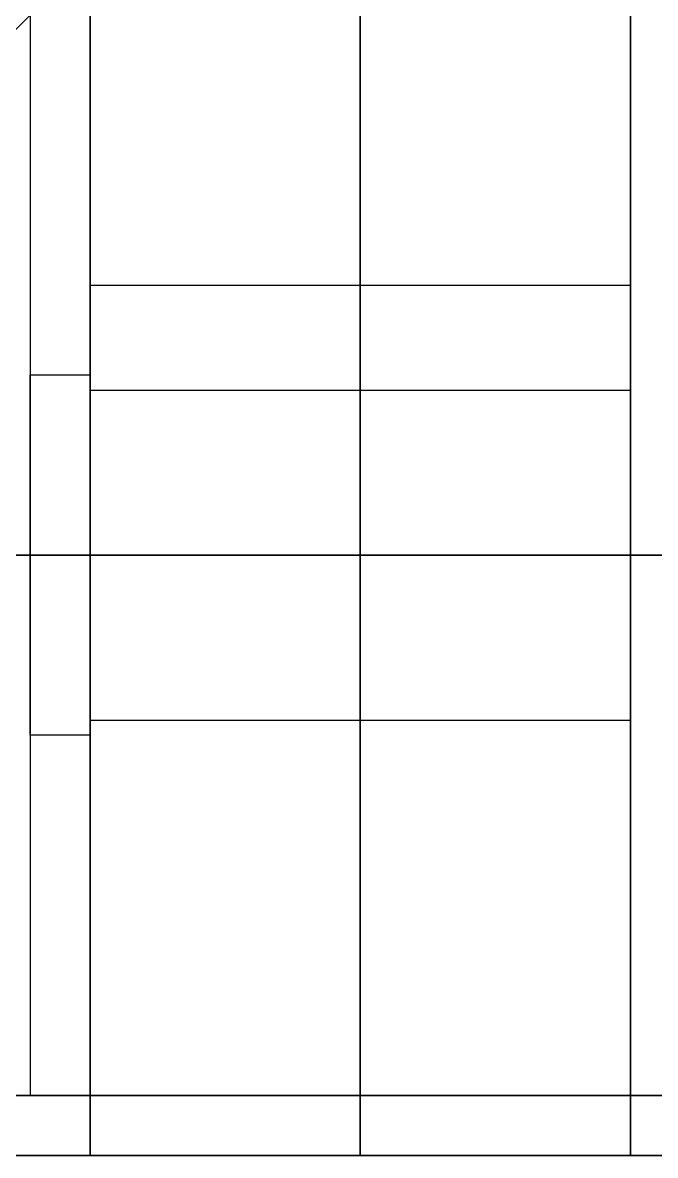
# Model space of a CAD drawing. Header units: millimetres. Extents: x -6529 to 809, y -8611 to 207.
# Drawn here: x -469.22 to -448.14, y -8611 to -8573.25 of the extents above; entities that cross this region are included whole.
import ezdxf

# ---------------------------------------------------------------- set-up
doc = ezdxf.new("R2010")
doc.units = ezdxf.units.MM
doc.header["$MEASUREMENT"] = 0
doc.layers.add('platen', color=7, linetype='Continuous', true_color=0x007f00)
doc.layers.add('staal', color=5, linetype='Continuous', true_color=0x0000ff)

# ---------------------------------------------------------------- blocks, each defined once
blk = doc.blocks.new('plaat base')
at = {"layer": 'platen'}
for p, q in [((20, -32), (20, -32, 18)), ((14.5, -37.5), (14.5, -37.5, 18)), ((25.5, -37.5), (25.5, -37.5, 18)), ((20, -43), (20, -43, 18)), ((20, -107), (20, -107, 18)), ((14.5, -112.5), (14.5, -112.5, 18)), ((25.5, -112.5), (25.5, -112.5, 18)), ((20, -118), (20, -118, 18)), ((20, -182), (20, -182, 18)), ((14.5, -187.5), (14.5, -187.5, 18)), ((25.5, -187.5), (25.5, -187.5, 18)), ((20, -193), (20, -193, 18)), ((20, -257), (20, -257, 18)), ((14.5, -262.5), (14.5, -262.5, 18)), ((25.5, -262.5), (25.5, -262.5, 18)), ((20, -268), (20, -268, 18)), ((20, -632), (20, -632, 18)), ((14.5, -637.5), (14.5, -637.5, 18)), ((25.5, -637.5), (25.5, -637.5, 18)), ((20, -643), (20, -643, 18)), ((20, -707), (20, -707, 18)), ((14.5, -712.5), (14.5, -712.5, 18)), ((25.5, -712.5), (25.5, -712.5, 18)), ((20, -718), (20, -718, 18)), ((20, -782), (20, -782, 18)), ((14.5, -787.5), (14.5, -787.5, 18)), ((25.5, -787.5), (25.5, -787.5, 18)), ((20, -793), (20, -793, 18)), ((20, -857), (20, -857, 18)), ((14.5, -862.5), (14.5, -862.5, 18)), ((25.5, -862.5), (25.5, -862.5, 18)), ((20, -868), (20, -868, 18))]:
    blk.add_line(p, q, dxfattribs=at)
for points in [[(358, 0), (179, 0), (0, 0)], [(0, 0), (0, 0, 9), (0, 0, 18)], [(358, 0, 18), (179, 0, 18), (0, 0, 18)], [(0, 0), (0, -150), (0, -300)], [(0, 0, 18), (0, -150, 18), (0, -300, 18)], [(358, 0, 9), (179, 0, 9), (0, 0, 9)], [(0, 0, 9), (0, -150, 9), (0, -300, 9)], [(0, -150), (0, -150, 9), (0, -150, 18)], [(0, -300), (0, -300, 9), (0, -300, 18)], [(0, -300), (29, -300), (58, -300)], [(0, -300, 18), (29, -300, 18), (58, -300, 18)], [(0, -300, 9), (29, -300, 9), (58, -300, 9)], [(29, -300), (29, -300, 9), (29, -300, 18)], [(58, -600), (29, -600), (0, -600)], [(0, -600), (0, -600, 9), (0, -600, 18)], [(58, -600, 18), (29, -600, 18), (0, -600, 18)], [(0, -600), (0, -750), (0, -900)], [(0, -600, 18), (0, -750, 18), (0, -900, 18)], [(58, -600, 9), (29, -600, 9), (0, -600, 9)], [(0, -600, 9), (0, -750, 9), (0, -900, 9)], [(29, -600), (29, -600, 9), (29, -600, 18)], [(0, -750), (0, -750, 9), (0, -750, 18)], [(0, -900), (0, -900, 9), (0, -900, 18)], [(0, -900), (29, -900), (58, -900)], [(0, -900, 18), (29, -900, 18), (58, -900, 18)], [(0, -900, 9), (29, -900, 9), (58, -900, 9)], [(29, -900), (29, -900, 9), (29, -900, 18)], [(58, -900), (58, -1079), (58, -1258)], [(58, -900, 18), (58, -1079, 18), (58, -1258, 18)], [(58, -900, 9), (58, -1079, 9), (58, -1258, 9)], [(58, -1258), (58, -1258, 9), (58, -1258, 18)], [(58, -1258), (208, -1258), (358, -1258)], [(58, -1258, 18), (208, -1258, 18), (358, -1258, 18)], [(58, -1258, 9), (208, -1258, 9), (358, -1258, 9)]]:
    blk.add_open_spline(points, degree=2, dxfattribs=at)
for points in [[(25.5, -37.5), (25.5, -43), (20, -43), (14.5, -43), (14.5, -37.5), (14.5, -32), (20, -32), (25.5, -32), (25.5, -37.5)], [(25.5, -37.5, 18), (25.5, -43, 18), (20, -43, 18), (14.5, -43, 18), (14.5, -37.5, 18), (14.5, -32, 18), (20, -32, 18), (25.5, -32, 18), (25.5, -37.5, 18)], [(25.5, -112.5), (25.5, -118), (20, -118), (14.5, -118), (14.5, -112.5), (14.5, -107), (20, -107), (25.5, -107), (25.5, -112.5)], [(25.5, -112.5, 18), (25.5, -118, 18), (20, -118, 18), (14.5, -118, 18), (14.5, -112.5, 18), (14.5, -107, 18), (20, -107, 18), (25.5, -107, 18), (25.5, -112.5, 18)], [(25.5, -187.5), (25.5, -193), (20, -193), (14.5, -193), (14.5, -187.5), (14.5, -182), (20, -182), (25.5, -182), (25.5, -187.5)], [(25.5, -187.5, 18), (25.5, -193, 18), (20, -193, 18), (14.5, -193, 18), (14.5, -187.5, 18), (14.5, -182, 18), (20, -182, 18), (25.5, -182, 18), (25.5, -187.5, 18)], [(25.5, -262.5), (25.5, -268), (20, -268), (14.5, -268), (14.5, -262.5), (14.5, -257), (20, -257), (25.5, -257), (25.5, -262.5)], [(25.5, -262.5, 18), (25.5, -268, 18), (20, -268, 18), (14.5, -268, 18), (14.5, -262.5, 18), (14.5, -257, 18), (20, -257, 18), (25.5, -257, 18), (25.5, -262.5, 18)], [(25.5, -637.5), (25.5, -643), (20, -643), (14.5, -643), (14.5, -637.5), (14.5, -632), (20, -632), (25.5, -632), (25.5, -637.5)], [(25.5, -637.5, 18), (25.5, -643, 18), (20, -643, 18), (14.5, -643, 18), (14.5, -637.5, 18), (14.5, -632, 18), (20, -632, 18), (25.5, -632, 18), (25.5, -637.5, 18)], [(25.5, -712.5), (25.5, -718), (20, -718), (14.5, -718), (14.5, -712.5), (14.5, -707), (20, -707), (25.5, -707), (25.5, -712.5)], [(25.5, -712.5, 18), (25.5, -718, 18), (20, -718, 18), (14.5, -718, 18), (14.5, -712.5, 18), (14.5, -707, 18), (20, -707, 18), (25.5, -707, 18), (25.5, -712.5, 18)], [(25.5, -787.5), (25.5, -793), (20, -793), (14.5, -793), (14.5, -787.5), (14.5, -782), (20, -782), (25.5, -782), (25.5, -787.5)], [(25.5, -787.5, 18), (25.5, -793, 18), (20, -793, 18), (14.5, -793, 18), (14.5, -787.5, 18), (14.5, -782, 18), (20, -782, 18), (25.5, -782, 18), (25.5, -787.5, 18)], [(25.5, -862.5), (25.5, -868), (20, -868), (14.5, -868), (14.5, -862.5), (14.5, -857), (20, -857), (25.5, -857), (25.5, -862.5)], [(25.5, -862.5, 18), (25.5, -868, 18), (20, -868, 18), (14.5, -868, 18), (14.5, -862.5, 18), (14.5, -857, 18), (20, -857, 18), (25.5, -857, 18), (25.5, -862.5, 18)]]:
    blk.add_rational_spline(points, [1, 0.707106781187, 1, 0.707106781187, 1, 0.707106781187, 1, 0.707106781187, 1], degree=2, knots=[-31.415927, -31.415927, -31.415927, -23.561945, -23.561945, -15.707963, -15.707963, -7.853982, -7.853982, 0, 0, 0], dxfattribs=at)
blk = doc.blocks.new('plaat laag')
at = {"layer": 'platen'}
for p, q in [((-4.266, -1290.493, 562.5), (13.734, -1290.552, 562.5)), ((-4.266, -1290.493, 412.5), (13.734, -1290.552, 412.5)), ((-4.266, -1290.493, 337.5), (13.734, -1290.552, 337.5)), ((-4.266, -1290.493, 487.5), (13.734, -1290.552, 487.5)), ((-4.285, -1295.993, 568), (13.715, -1296.052, 568)), ((-4.285, -1295.993, 557), (13.715, -1296.052, 557)), ((-4.285, -1295.993, 418), (13.715, -1296.052, 418)), ((-4.285, -1295.993, 407), (13.715, -1296.052, 407)), ((-4.285, -1295.993, 343), (13.715, -1296.052, 343)), ((-4.285, -1295.993, 332), (13.715, -1296.052, 332)), ((-4.285, -1295.993, 493), (13.715, -1296.052, 493)), ((-4.285, -1295.993, 482), (13.715, -1296.052, 482)), ((-4.303, -1301.493, 562.5), (13.697, -1301.552, 562.5)), ((-4.303, -1301.493, 412.5), (13.697, -1301.552, 412.5)), ((-4.303, -1301.493, 337.5), (13.697, -1301.552, 337.5)), ((-4.303, -1301.493, 487.5), (13.697, -1301.552, 487.5))]:
    blk.add_line(p, q, dxfattribs=at)
for points in [[(-3.167, -957.995, 600), (-3.759, -1136.994, 600), (-4.351, -1315.993, 600)], [(5.833, -958.025, 600), (5.241, -1137.024, 600), (4.649, -1316.023, 600)], [(14.833, -958.054, 600), (14.241, -1137.053, 600), (13.649, -1316.052, 600)], [(-4.351, -1315.993, 300), (-4.255, -1286.993, 300), (-4.159, -1257.993, 300)], [(-4.351, -1315.993, 300), (-4.255, -1286.993, 300), (-4.159, -1257.993, 300)], [(4.649, -1316.023, 300), (4.745, -1287.023, 300), (4.841, -1258.023, 300)], [(4.649, -1316.023, 300), (4.745, -1287.023, 300), (4.841, -1258.023, 300)], [(13.649, -1316.052, 300), (13.745, -1287.052, 300), (13.841, -1258.053, 300)], [(13.649, -1316.052, 300), (13.745, -1287.052, 300), (13.841, -1258.053, 300)], [(-4.255, -1286.993, 300), (4.745, -1287.023, 300), (13.745, -1287.052, 300)], [(-4.255, -1286.993, 300), (4.745, -1287.023, 300), (13.745, -1287.052, 300)], [(-4.351, -1315.993, 600), (4.649, -1316.023, 600), (13.649, -1316.052, 600)], [(-4.351, -1315.993, 600), (-4.351, -1315.993, 450), (-4.351, -1315.993, 300)], [(13.649, -1316.052, 300), (4.649, -1316.023, 300), (-4.351, -1315.993, 300)], [(-4.351, -1315.993, 300), (4.649, -1316.023, 300), (13.649, -1316.052, 300)], [(-4.351, -1315.993, 450), (4.649, -1316.023, 450), (13.649, -1316.052, 450)], [(4.649, -1316.023, 600), (4.649, -1316.023, 450), (4.649, -1316.023, 300)], [(13.649, -1316.052, 600), (13.649, -1316.052, 450), (13.649, -1316.052, 300)]]:
    blk.add_open_spline(points, degree=2, dxfattribs=at)
for points in [[(-4.266, -1290.493, 562.5), (-4.266, -1290.493, 557), (-4.285, -1295.993, 557), (-4.303, -1301.493, 557), (-4.303, -1301.493, 562.5), (-4.303, -1301.493, 568), (-4.285, -1295.993, 568), (-4.266, -1290.493, 568), (-4.266, -1290.493, 562.5)], [(-4.266, -1290.493, 412.5), (-4.266, -1290.493, 407), (-4.285, -1295.993, 407), (-4.303, -1301.493, 407), (-4.303, -1301.493, 412.5), (-4.303, -1301.493, 418), (-4.285, -1295.993, 418), (-4.266, -1290.493, 418), (-4.266, -1290.493, 412.5)], [(-4.266, -1290.493, 337.5), (-4.266, -1290.493, 332), (-4.285, -1295.993, 332), (-4.303, -1301.493, 332), (-4.303, -1301.493, 337.5), (-4.303, -1301.493, 343), (-4.285, -1295.993, 343), (-4.266, -1290.493, 343), (-4.266, -1290.493, 337.5)], [(-4.266, -1290.493, 487.5), (-4.266, -1290.493, 482), (-4.285, -1295.993, 482), (-4.303, -1301.493, 482), (-4.303, -1301.493, 487.5), (-4.303, -1301.493, 493), (-4.285, -1295.993, 493), (-4.266, -1290.493, 493), (-4.266, -1290.493, 487.5)], [(13.734, -1290.552, 562.5), (13.734, -1290.552, 557), (13.715, -1296.052, 557), (13.697, -1301.552, 557), (13.697, -1301.552, 562.5), (13.697, -1301.552, 568), (13.715, -1296.052, 568), (13.734, -1290.552, 568), (13.734, -1290.552, 562.5)], [(13.734, -1290.552, 412.5), (13.734, -1290.552, 407), (13.715, -1296.052, 407), (13.697, -1301.552, 407), (13.697, -1301.552, 412.5), (13.697, -1301.552, 418), (13.715, -1296.052, 418), (13.734, -1290.552, 418), (13.734, -1290.552, 412.5)], [(13.734, -1290.552, 337.5), (13.734, -1290.552, 332), (13.715, -1296.052, 332), (13.697, -1301.552, 332), (13.697, -1301.552, 337.5), (13.697, -1301.552, 343), (13.715, -1296.052, 343), (13.734, -1290.552, 343), (13.734, -1290.552, 337.5)], [(13.734, -1290.552, 487.5), (13.734, -1290.552, 482), (13.715, -1296.052, 482), (13.697, -1301.552, 482), (13.697, -1301.552, 487.5), (13.697, -1301.552, 493), (13.715, -1296.052, 493), (13.734, -1290.552, 493), (13.734, -1290.552, 487.5)]]:
    blk.add_rational_spline(points, [1, 0.707106781187, 1, 0.707106781187, 1, 0.707106781187, 1, 0.707106781187, 1], degree=2, knots=[-31.415927, -31.415927, -31.415927, -23.561945, -23.561945, -15.707963, -15.707963, -7.853982, -7.853982, 0, 0, 0], dxfattribs=at)
blk = doc.blocks.new('top plaat')
at = {"layer": 'platen'}
for points in [[(40, -1236), (40, -1256), (40, -1276)], [(40, -1236, 18), (40, -1256, 18), (40, -1276, 18)], [(40, -1236, 9), (40, -1256, 9), (40, -1276, 9)], [(40, -1256), (40, -1256, 9), (40, -1256, 18)], [(40, -1276), (40, -1276, 9), (40, -1276, 18)]]:
    blk.add_open_spline(points, degree=2, dxfattribs=at)
for points in [[(40, -1276), (349, -1276), (658, -1276), (967, -1276), (1276, -1276)], [(40, -1276, 18), (349, -1276, 18), (658, -1276, 18), (967, -1276, 18), (1276, -1276, 18)], [(40, -1276, 9), (349, -1276, 9), (658, -1276, 9), (967, -1276, 9), (1276, -1276, 9)]]:
    blk.add_open_spline(points, degree=2, knots=[5973.638309, 5973.638309, 5973.638309, 6592.931454, 6592.931454, 7212.2246, 7212.2246, 7212.2246], dxfattribs=at)

msp = doc.modelspace()

# ---------------------------------------------------------------- linework, layer by layer
at = {"layer": 'staal'}
for p, q in [((-466.974, -8585.003, 1821.5), (-468.974, -8585.003, 1821.5)), ((-466.974, -8585.003, 1896.5), (-468.974, -8585.003, 1896.5)), ((-466.974, -8585.003, 1671.5), (-468.974, -8585.003, 1671.5)), ((-466.974, -8585.003, 1746.5), (-468.974, -8585.003, 1746.5)), ((-466.974, -8585.003, 1521.5), (-468.974, -8585.003, 1521.5)), ((-466.974, -8585.003, 1596.5), (-468.974, -8585.003, 1596.5)), ((-466.974, -8585.003, 1446.5), (-468.974, -8585.003, 1446.5)), ((-466.974, -8585.003, 1371.5), (-468.974, -8585.003, 1371.5)), ((-466.974, -8585.003, 771.5), (-468.974, -8585.003, 771.5)), ((-466.974, -8585.003, 846.5), (-468.974, -8585.003, 846.5)), ((-466.974, -8585.003, 996.5), (-468.974, -8585.003, 996.5)), ((-466.974, -8585.003, 921.5), (-468.974, -8585.003, 921.5)), ((-466.974, -8585.003, 1146.5), (-468.974, -8585.003, 1146.5)), ((-466.974, -8585.003, 1071.5), (-468.974, -8585.003, 1071.5)), ((-466.974, -8585.003, 1296.5), (-468.974, -8585.003, 1296.5)), ((-466.974, -8585.003, 1221.5), (-468.974, -8585.003, 1221.5)), ((-466.974, -8585.003, 95.5), (-468.974, -8585.003, 95.5)), ((-466.974, -8585.003, 170.5), (-468.974, -8585.003, 170.5)), ((-466.974, -8585.003, 320.5), (-468.974, -8585.003, 320.5)), ((-466.974, -8585.003, 245.5), (-468.974, -8585.003, 245.5)), ((-466.974, -8585.003, 470.5), (-468.974, -8585.003, 470.5)), ((-466.974, -8585.003, 395.5), (-468.974, -8585.003, 395.5)), ((-466.974, -8585.003, 620.5), (-468.974, -8585.003, 620.5)), ((-466.974, -8585.003, 545.5), (-468.974, -8585.003, 545.5)), ((-468.974, -8591.003, 716), (-466.974, -8591.003, 716)), ((-468.974, -8591.003, 1952), (-466.974, -8591.003, 1952)), ((-466.974, -8591.003, 1815.5), (-468.974, -8591.003, 1815.5)), ((-466.974, -8591.003, 1827.5), (-468.974, -8591.003, 1827.5)), ((-466.974, -8591.003, 1890.5), (-468.974, -8591.003, 1890.5)), ((-466.974, -8591.003, 1902.5), (-468.974, -8591.003, 1902.5)), ((-466.974, -8591.003, 1665.5), (-468.974, -8591.003, 1665.5)), ((-466.974, -8591.003, 1677.5), (-468.974, -8591.003, 1677.5)), ((-466.974, -8591.003, 1740.5), (-468.974, -8591.003, 1740.5)), ((-466.974, -8591.003, 1752.5), (-468.974, -8591.003, 1752.5)), ((-466.974, -8591.003, 1515.5), (-468.974, -8591.003, 1515.5)), ((-466.974, -8591.003, 1527.5), (-468.974, -8591.003, 1527.5)), ((-466.974, -8591.003, 1590.5), (-468.974, -8591.003, 1590.5)), ((-466.974, -8591.003, 1602.5), (-468.974, -8591.003, 1602.5)), ((-466.974, -8591.003, 1440.5), (-468.974, -8591.003, 1440.5)), ((-466.974, -8591.003, 1452.5), (-468.974, -8591.003, 1452.5)), ((-466.974, -8591.003, 1365.5), (-468.974, -8591.003, 1365.5)), ((-466.974, -8591.003, 1377.5), (-468.974, -8591.003, 1377.5)), ((-466.974, -8591.003, 765.5), (-468.974, -8591.003, 765.5)), ((-466.974, -8591.003, 777.5), (-468.974, -8591.003, 777.5)), ((-466.974, -8591.003, 840.5), (-468.974, -8591.003, 840.5)), ((-466.974, -8591.003, 852.5), (-468.974, -8591.003, 852.5)), ((-466.974, -8591.003, 990.5), (-468.974, -8591.003, 990.5)), ((-466.974, -8591.003, 1002.5), (-468.974, -8591.003, 1002.5)), ((-466.974, -8591.003, 915.5), (-468.974, -8591.003, 915.5)), ((-466.974, -8591.003, 927.5), (-468.974, -8591.003, 927.5)), ((-466.974, -8591.003, 1140.5), (-468.974, -8591.003, 1140.5)), ((-466.974, -8591.003, 1152.5), (-468.974, -8591.003, 1152.5)), ((-466.974, -8591.003, 1065.5), (-468.974, -8591.003, 1065.5)), ((-466.974, -8591.003, 1077.5), (-468.974, -8591.003, 1077.5)), ((-466.974, -8591.003, 1290.5), (-468.974, -8591.003, 1290.5)), ((-466.974, -8591.003, 1302.5), (-468.974, -8591.003, 1302.5)), ((-466.974, -8591.003, 1215.5), (-468.974, -8591.003, 1215.5)), ((-466.974, -8591.003, 1227.5), (-468.974, -8591.003, 1227.5)), ((-468.974, -8591.003, 40), (-466.974, -8591.003, 40)), ((-466.974, -8591.003, 89.5), (-468.974, -8591.003, 89.5)), ((-466.974, -8591.003, 101.5), (-468.974, -8591.003, 101.5)), ((-466.974, -8591.003, 164.5), (-468.974, -8591.003, 164.5)), ((-466.974, -8591.003, 176.5), (-468.974, -8591.003, 176.5)), ((-466.974, -8591.003, 314.5), (-468.974, -8591.003, 314.5)), ((-466.974, -8591.003, 326.5), (-468.974, -8591.003, 326.5)), ((-466.974, -8591.003, 239.5), (-468.974, -8591.003, 239.5)), ((-466.974, -8591.003, 251.5), (-468.974, -8591.003, 251.5)), ((-466.974, -8591.003, 464.5), (-468.974, -8591.003, 464.5)), ((-466.974, -8591.003, 476.5), (-468.974, -8591.003, 476.5)), ((-466.974, -8591.003, 389.5), (-468.974, -8591.003, 389.5)), ((-466.974, -8591.003, 401.5), (-468.974, -8591.003, 401.5)), ((-466.974, -8591.003, 614.5), (-468.974, -8591.003, 614.5)), ((-466.974, -8591.003, 626.5), (-468.974, -8591.003, 626.5)), ((-466.974, -8591.003, 539.5), (-468.974, -8591.003, 539.5)), ((-466.974, -8591.003, 551.5), (-468.974, -8591.003, 551.5)), ((-466.974, -8597.003, 1821.5), (-468.974, -8597.003, 1821.5)), ((-466.974, -8597.003, 1896.5), (-468.974, -8597.003, 1896.5)), ((-466.974, -8597.003, 1671.5), (-468.974, -8597.003, 1671.5)), ((-466.974, -8597.003, 1746.5), (-468.974, -8597.003, 1746.5)), ((-466.974, -8597.003, 1521.5), (-468.974, -8597.003, 1521.5)), ((-466.974, -8597.003, 1596.5), (-468.974, -8597.003, 1596.5)), ((-466.974, -8597.003, 1446.5), (-468.974, -8597.003, 1446.5)), ((-466.974, -8597.003, 1371.5), (-468.974, -8597.003, 1371.5)), ((-466.974, -8597.003, 771.5), (-468.974, -8597.003, 771.5)), ((-466.974, -8597.003, 846.5), (-468.974, -8597.003, 846.5)), ((-466.974, -8597.003, 996.5), (-468.974, -8597.003, 996.5)), ((-466.974, -8597.003, 921.5), (-468.974, -8597.003, 921.5)), ((-466.974, -8597.003, 1146.5), (-468.974, -8597.003, 1146.5)), ((-466.974, -8597.003, 1071.5), (-468.974, -8597.003, 1071.5)), ((-466.974, -8597.003, 1296.5), (-468.974, -8597.003, 1296.5)), ((-466.974, -8597.003, 1221.5), (-468.974, -8597.003, 1221.5)), ((-466.974, -8597.003, 95.5), (-468.974, -8597.003, 95.5)), ((-466.974, -8597.003, 170.5), (-468.974, -8597.003, 170.5)), ((-466.974, -8597.003, 320.5), (-468.974, -8597.003, 320.5)), ((-466.974, -8597.003, 245.5), (-468.974, -8597.003, 245.5)), ((-466.974, -8597.003, 470.5), (-468.974, -8597.003, 470.5)), ((-466.974, -8597.003, 395.5), (-468.974, -8597.003, 395.5)), ((-466.974, -8597.003, 620.5), (-468.974, -8597.003, 620.5)), ((-466.974, -8597.003, 545.5), (-468.974, -8597.003, 545.5))]:
    msp.add_line(p, q, dxfattribs=at)
msp.add_lwpolyline([(-506.974, -7295.003), (809.026, -7295.003), (809.026, -8611.003), (-506.974, -8611.003)], close=True, dxfattribs=at)
for points in [[(-506.974, -8611.003, 1992), (-486.974, -8591.003, 1992), (-466.974, -8571.003, 1992)], [(-506.974, -8611.003, 1952), (-486.974, -8591.003, 1952), (-466.974, -8571.003, 1952)], [(-466.974, -8571.003, 1992), (-486.974, -8591.003, 1992), (-506.974, -8611.003, 1992)], [(-506.974, -8611.003, 40), (-486.974, -8591.003, 40), (-466.974, -8571.003, 40)], [(-506.974, -8611.003, 40), (-486.974, -8591.003, 40), (-466.974, -8571.003, 40)], [(-506.974, -8611.003, 676), (-486.974, -8591.003, 676), (-466.974, -8571.003, 676)], [(-466.974, -8571.003, 716), (-486.974, -8591.003, 716), (-506.974, -8611.003, 716)], [(-506.974, -8611.003, 716), (-486.974, -8591.003, 716), (-466.974, -8571.003, 716)], [(-466.974, -8611.003, 716), (-466.974, -8591.003, 716), (-466.974, -8571.003, 716)], [(-466.974, -8611.003, 1952), (-466.974, -8591.003, 1952), (-466.974, -8571.003, 1952)], [(-466.974, -8611.003, 1334), (-466.974, -8591.003, 1334), (-466.974, -8571.003, 1334)], [(-466.974, -8611.003, 40), (-466.974, -8591.003, 40), (-466.974, -8571.003, 40)], [(-466.974, -8611.003, 676), (-466.974, -8591.003, 676), (-466.974, -8571.003, 676)], [(-466.974, -8611.003, 658), (-466.974, -8591.003, 658), (-466.974, -8571.003, 658)], [(-468.974, -8573.003, 1990), (-486.974, -8591.003, 1990), (-504.974, -8609.003, 1990)], [(-504.974, -8609.003, 1954), (-486.974, -8591.003, 1954), (-468.974, -8573.003, 1954)], [(-504.974, -8609.003, 1990), (-486.974, -8591.003, 1990), (-468.974, -8573.003, 1990)], [(-468.974, -8573.003, 1954), (-486.974, -8591.003, 1954), (-504.974, -8609.003, 1954)], [(-468.974, -8573.003, 38), (-486.974, -8591.003, 38), (-504.974, -8609.003, 38)], [(-504.974, -8609.003, 2), (-486.974, -8591.003, 2), (-468.974, -8573.003, 2)], [(-468.974, -8573.003, 38), (-486.974, -8591.003, 38), (-504.974, -8609.003, 38)], [(-504.974, -8609.003, 2), (-486.974, -8591.003, 2), (-468.974, -8573.003, 2)], [(-504.974, -8609.003, 714), (-486.974, -8591.003, 714), (-468.974, -8573.003, 714)], [(-468.974, -8573.003, 678), (-486.974, -8591.003, 678), (-504.974, -8609.003, 678)], [(-468.974, -8573.003, 714), (-486.974, -8591.003, 714), (-504.974, -8609.003, 714)], [(-504.974, -8609.003, 678), (-486.974, -8591.003, 678), (-468.974, -8573.003, 678)], [(-468.974, -8573.003, 716), (-468.974, -8591.003, 716), (-468.974, -8609.003, 716)], [(-468.974, -8573.003, 1952), (-468.974, -8591.003, 1952), (-468.974, -8609.003, 1952)], [(-468.974, -8573.003, 1334), (-468.974, -8591.003, 1334), (-468.974, -8609.003, 1334)], [(-468.974, -8573.003, 40), (-468.974, -8591.003, 40), (-468.974, -8609.003, 40)], [(-468.974, -8573.003, 676), (-468.974, -8591.003, 676), (-468.974, -8609.003, 676)], [(-468.974, -8573.003, 658), (-468.974, -8591.003, 658), (-468.974, -8609.003, 658)], [(-486.974, -8591.003, 1992), (-451.724, -8591.003, 1992), (-416.474, -8591.003, 1992)], [(-486.974, -8591.003, 1990), (-451.724, -8591.003, 1990), (-416.474, -8591.003, 1990)], [(-486.974, -8591.003, 1954), (-451.724, -8591.003, 1954), (-416.474, -8591.003, 1954)], [(-486.974, -8591.003, 1952), (-451.724, -8591.003, 1952), (-416.474, -8591.003, 1952)], [(-416.474, -8591.003, 40), (-451.724, -8591.003, 40), (-486.974, -8591.003, 40)], [(-416.474, -8591.003, 38), (-451.724, -8591.003, 38), (-486.974, -8591.003, 38)], [(-416.474, -8591.003, 2), (-451.724, -8591.003, 2), (-486.974, -8591.003, 2)], [(-416.474, -8591.003), (-451.724, -8591.003), (-486.974, -8591.003)], [(-486.974, -8591.003, 716), (-451.724, -8591.003, 716), (-416.474, -8591.003, 716)], [(-486.974, -8591.003, 714), (-451.724, -8591.003, 714), (-416.474, -8591.003, 714)], [(-486.974, -8591.003, 678), (-451.724, -8591.003, 678), (-416.474, -8591.003, 678)], [(-486.974, -8591.003, 676), (-451.724, -8591.003, 676), (-416.474, -8591.003, 676)], [(-468.974, -8591.003, 716), (-468.974, -8591.003, 740.75), (-468.974, -8591.003, 765.5)], [(-468.974, -8591.003, 777.5), (-468.974, -8591.003, 809), (-468.974, -8591.003, 840.5)], [(-468.974, -8591.003, 852.5), (-468.974, -8591.003, 884), (-468.974, -8591.003, 915.5)], [(-468.974, -8591.003, 927.5), (-468.974, -8591.003, 959), (-468.974, -8591.003, 990.5)], [(-468.974, -8591.003, 1002.5), (-468.974, -8591.003, 1034), (-468.974, -8591.003, 1065.5)], [(-468.974, -8591.003, 1077.5), (-468.974, -8591.003, 1109), (-468.974, -8591.003, 1140.5)], [(-468.974, -8591.003, 1152.5), (-468.974, -8591.003, 1184), (-468.974, -8591.003, 1215.5)], [(-468.974, -8591.003, 1227.5), (-468.974, -8591.003, 1259), (-468.974, -8591.003, 1290.5)], [(-468.974, -8591.003, 1302.5), (-468.974, -8591.003, 1334), (-468.974, -8591.003, 1365.5)], [(-468.974, -8591.003, 1377.5), (-468.974, -8591.003, 1409), (-468.974, -8591.003, 1440.5)], [(-468.974, -8591.003, 1452.5), (-468.974, -8591.003, 1484), (-468.974, -8591.003, 1515.5)], [(-468.974, -8591.003, 1527.5), (-468.974, -8591.003, 1559), (-468.974, -8591.003, 1590.5)], [(-468.974, -8591.003, 1602.5), (-468.974, -8591.003, 1634), (-468.974, -8591.003, 1665.5)], [(-468.974, -8591.003, 1677.5), (-468.974, -8591.003, 1709), (-468.974, -8591.003, 1740.5)], [(-468.974, -8591.003, 1752.5), (-468.974, -8591.003, 1784), (-468.974, -8591.003, 1815.5)], [(-468.974, -8591.003, 1827.5), (-468.974, -8591.003, 1859), (-468.974, -8591.003, 1890.5)], [(-468.974, -8591.003, 1902.5), (-468.974, -8591.003, 1927.25), (-468.974, -8591.003, 1952)], [(-468.974, -8591.003, 40), (-468.974, -8591.003, 64.75), (-468.974, -8591.003, 89.5)], [(-468.974, -8591.003, 101.5), (-468.974, -8591.003, 133), (-468.974, -8591.003, 164.5)], [(-468.974, -8591.003, 176.5), (-468.974, -8591.003, 208), (-468.974, -8591.003, 239.5)], [(-468.974, -8591.003, 251.5), (-468.974, -8591.003, 283), (-468.974, -8591.003, 314.5)], [(-468.974, -8591.003, 326.5), (-468.974, -8591.003, 358), (-468.974, -8591.003, 389.5)], [(-468.974, -8591.003, 401.5), (-468.974, -8591.003, 433), (-468.974, -8591.003, 464.5)], [(-468.974, -8591.003, 476.5), (-468.974, -8591.003, 508), (-468.974, -8591.003, 539.5)], [(-468.974, -8591.003, 551.5), (-468.974, -8591.003, 583), (-468.974, -8591.003, 614.5)], [(-468.974, -8591.003, 626.5), (-468.974, -8591.003, 651.25), (-468.974, -8591.003, 676)], [(-466.974, -8591.003, 716), (-466.974, -8591.003, 740.75), (-466.974, -8591.003, 765.5)], [(-466.974, -8591.003, 777.5), (-466.974, -8591.003, 809), (-466.974, -8591.003, 840.5)], [(-466.974, -8591.003, 852.5), (-466.974, -8591.003, 884), (-466.974, -8591.003, 915.5)], [(-466.974, -8591.003, 927.5), (-466.974, -8591.003, 959), (-466.974, -8591.003, 990.5)], [(-466.974, -8591.003, 1002.5), (-466.974, -8591.003, 1034), (-466.974, -8591.003, 1065.5)], [(-466.974, -8591.003, 1077.5), (-466.974, -8591.003, 1109), (-466.974, -8591.003, 1140.5)], [(-466.974, -8591.003, 1152.5), (-466.974, -8591.003, 1184), (-466.974, -8591.003, 1215.5)], [(-466.974, -8591.003, 1227.5), (-466.974, -8591.003, 1259), (-466.974, -8591.003, 1290.5)], [(-466.974, -8591.003, 1302.5), (-466.974, -8591.003, 1334), (-466.974, -8591.003, 1365.5)], [(-466.974, -8591.003, 1377.5), (-466.974, -8591.003, 1409), (-466.974, -8591.003, 1440.5)], [(-466.974, -8591.003, 1452.5), (-466.974, -8591.003, 1484), (-466.974, -8591.003, 1515.5)], [(-466.974, -8591.003, 1527.5), (-466.974, -8591.003, 1559), (-466.974, -8591.003, 1590.5)], [(-466.974, -8591.003, 1602.5), (-466.974, -8591.003, 1634), (-466.974, -8591.003, 1665.5)], [(-466.974, -8591.003, 1677.5), (-466.974, -8591.003, 1709), (-466.974, -8591.003, 1740.5)], [(-466.974, -8591.003, 1752.5), (-466.974, -8591.003, 1784), (-466.974, -8591.003, 1815.5)], [(-466.974, -8591.003, 1827.5), (-466.974, -8591.003, 1859), (-466.974, -8591.003, 1890.5)], [(-466.974, -8591.003, 1902.5), (-466.974, -8591.003, 1927.25), (-466.974, -8591.003, 1952)], [(-466.974, -8591.003, 40), (-466.974, -8591.003, 64.75), (-466.974, -8591.003, 89.5)], [(-466.974, -8591.003, 101.5), (-466.974, -8591.003, 133), (-466.974, -8591.003, 164.5)], [(-466.974, -8591.003, 176.5), (-466.974, -8591.003, 208), (-466.974, -8591.003, 239.5)], [(-466.974, -8591.003, 251.5), (-466.974, -8591.003, 283), (-466.974, -8591.003, 314.5)], [(-466.974, -8591.003, 326.5), (-466.974, -8591.003, 358), (-466.974, -8591.003, 389.5)], [(-466.974, -8591.003, 401.5), (-466.974, -8591.003, 433), (-466.974, -8591.003, 464.5)], [(-466.974, -8591.003, 476.5), (-466.974, -8591.003, 508), (-466.974, -8591.003, 539.5)], [(-466.974, -8591.003, 551.5), (-466.974, -8591.003, 583), (-466.974, -8591.003, 614.5)], [(-466.974, -8591.003, 626.5), (-466.974, -8591.003, 651.25), (-466.974, -8591.003, 676)], [(-504.974, -8609.003, 1990), (151.026, -8609.003, 1990), (807.026, -8609.003, 1990)], [(-504.974, -8609.003, 1954), (151.026, -8609.003, 1954), (807.026, -8609.003, 1954)], [(-504.974, -8609.003, 1972), (-461.224, -8609.003, 1972), (-417.474, -8609.003, 1972)], [(-468.974, -8609.003, 716), (-486.974, -8609.003, 716), (-504.974, -8609.003, 716)], [(-468.974, -8609.003, 1952), (-486.974, -8609.003, 1952), (-504.974, -8609.003, 1952)], [(-468.974, -8609.003, 1334), (-486.974, -8609.003, 1334), (-504.974, -8609.003, 1334)], [(807.026, -8609.003, 38), (151.026, -8609.003, 38), (-504.974, -8609.003, 38)], [(807.026, -8609.003, 2), (151.026, -8609.003, 2), (-504.974, -8609.003, 2)], [(-417.474, -8609.003, 20), (-461.224, -8609.003, 20), (-504.974, -8609.003, 20)], [(-504.974, -8609.003, 714), (151.026, -8609.003, 714), (807.026, -8609.003, 714)], [(-504.974, -8609.003, 678), (151.026, -8609.003, 678), (807.026, -8609.003, 678)], [(-504.974, -8609.003, 696), (-461.224, -8609.003, 696), (-417.474, -8609.003, 696)], [(-468.974, -8609.003, 40), (-486.974, -8609.003, 40), (-504.974, -8609.003, 40)], [(-468.974, -8609.003, 676), (-486.974, -8609.003, 676), (-504.974, -8609.003, 676)], [(-468.974, -8609.003, 658), (-486.974, -8609.003, 658), (-504.974, -8609.003, 658)], [(-468.974, -8609.003, 716), (-468.974, -8609.003, 1334), (-468.974, -8609.003, 1952)], [(-468.974, -8609.003, 40), (-468.974, -8609.003, 358), (-468.974, -8609.003, 676)], [(-506.974, -8611.003, 1952), (151.026, -8611.003, 1952), (809.026, -8611.003, 1952)], [(-506.974, -8611.003, 1992), (151.026, -8611.003, 1992), (809.026, -8611.003, 1992)], [(-506.974, -8611.003, 1972), (-462.224, -8611.003, 1972), (-417.474, -8611.003, 1972)], [(-506.974, -8611.003, 716), (-486.974, -8611.003, 716), (-466.974, -8611.003, 716)], [(-506.974, -8611.003, 1952), (-486.974, -8611.003, 1952), (-466.974, -8611.003, 1952)], [(-506.974, -8611.003, 1334), (-486.974, -8611.003, 1334), (-466.974, -8611.003, 1334)], [(809.026, -8611.003), (151.026, -8611.003), (-506.974, -8611.003)], [(809.026, -8611.003, 40), (151.026, -8611.003, 40), (-506.974, -8611.003, 40)], [(-417.474, -8611.003, 20), (-462.224, -8611.003, 20), (-506.974, -8611.003, 20)], [(-506.974, -8611.003, 676), (151.026, -8611.003, 676), (809.026, -8611.003, 676)], [(-506.974, -8611.003, 716), (151.026, -8611.003, 716), (809.026, -8611.003, 716)], [(-506.974, -8611.003, 696), (-462.224, -8611.003, 696), (-417.474, -8611.003, 696)], [(-506.974, -8611.003, 40), (-486.974, -8611.003, 40), (-466.974, -8611.003, 40)], [(-506.974, -8611.003, 676), (-486.974, -8611.003, 676), (-466.974, -8611.003, 676)], [(-506.974, -8611.003, 658), (-486.974, -8611.003, 658), (-466.974, -8611.003, 658)], [(-466.974, -8611.003, 716), (-466.974, -8611.003, 1334), (-466.974, -8611.003, 1952)], [(-466.974, -8611.003, 40), (-466.974, -8611.003, 358), (-466.974, -8611.003, 676)]]:
    msp.add_open_spline(points, degree=2, dxfattribs=at)
for points, weights, knots in [([(-468.974, -8585.003, 1821.5), (-468.974, -8585.003, 1827.5), (-468.974, -8591.003, 1827.5), (-468.974, -8597.003, 1827.5), (-468.974, -8597.003, 1821.5), (-468.974, -8597.003, 1815.5), (-468.974, -8591.003, 1815.5), (-468.974, -8585.003, 1815.5), (-468.974, -8585.003, 1821.5)], [1, 0.707106781187, 1, 0.707106781187, 1, 0.707106781187, 1, 0.707106781187, 1], [0, 0, 0, 7.853982, 7.853982, 15.707963, 15.707963, 23.561945, 23.561945, 31.415927, 31.415927, 31.415927]), ([(-468.974, -8585.003, 1896.5), (-468.974, -8585.003, 1902.5), (-468.974, -8591.003, 1902.5), (-468.974, -8597.003, 1902.5), (-468.974, -8597.003, 1896.5), (-468.974, -8597.003, 1890.5), (-468.974, -8591.003, 1890.5), (-468.974, -8585.003, 1890.5), (-468.974, -8585.003, 1896.5)], [1, 0.707106781187, 1, 0.707106781187, 1, 0.707106781187, 1, 0.707106781187, 1], [0, 0, 0, 7.853982, 7.853982, 15.707963, 15.707963, 23.561945, 23.561945, 31.415927, 31.415927, 31.415927]), ([(-468.974, -8585.003, 1671.5), (-468.974, -8585.003, 1677.5), (-468.974, -8591.003, 1677.5), (-468.974, -8597.003, 1677.5), (-468.974, -8597.003, 1671.5), (-468.974, -8597.003, 1665.5), (-468.974, -8591.003, 1665.5), (-468.974, -8585.003, 1665.5), (-468.974, -8585.003, 1671.5)], [1, 0.707106781187, 1, 0.707106781187, 1, 0.707106781187, 1, 0.707106781187, 1], [0, 0, 0, 7.853982, 7.853982, 15.707963, 15.707963, 23.561945, 23.561945, 31.415927, 31.415927, 31.415927]), ([(-468.974, -8585.003, 1746.5), (-468.974, -8585.003, 1752.5), (-468.974, -8591.003, 1752.5), (-468.974, -8597.003, 1752.5), (-468.974, -8597.003, 1746.5), (-468.974, -8597.003, 1740.5), (-468.974, -8591.003, 1740.5), (-468.974, -8585.003, 1740.5), (-468.974, -8585.003, 1746.5)], [1, 0.707106781187, 1, 0.707106781187, 1, 0.707106781187, 1, 0.707106781187, 1], [0, 0, 0, 7.853982, 7.853982, 15.707963, 15.707963, 23.561945, 23.561945, 31.415927, 31.415927, 31.415927]), ([(-468.974, -8585.003, 1521.5), (-468.974, -8585.003, 1527.5), (-468.974, -8591.003, 1527.5), (-468.974, -8597.003, 1527.5), (-468.974, -8597.003, 1521.5), (-468.974, -8597.003, 1515.5), (-468.974, -8591.003, 1515.5), (-468.974, -8585.003, 1515.5), (-468.974, -8585.003, 1521.5)], [0.999999860338, 0.707106851018, 1, 0.707106781187, 1, 0.707106781187, 1, 0.707106781187, 1], [0, 0, 0, 7.85398, 7.85398, 15.707962, 15.707962, 23.561944, 23.561944, 31.415927, 31.415927, 31.415927]), ([(-468.974, -8585.003, 1596.5), (-468.974, -8585.003, 1602.5), (-468.974, -8591.003, 1602.5), (-468.974, -8597.003, 1602.5), (-468.974, -8597.003, 1596.5), (-468.974, -8597.003, 1590.5), (-468.974, -8591.003, 1590.5), (-468.974, -8585.003, 1590.5), (-468.974, -8585.003, 1596.5)], [1, 0.707106781187, 1, 0.707106781187, 1, 0.707106781187, 1, 0.707106781187, 1], [0, 0, 0, 7.853982, 7.853982, 15.707963, 15.707963, 23.561945, 23.561945, 31.415927, 31.415927, 31.415927]), ([(-468.974, -8585.003, 1446.5), (-468.974, -8585.003, 1452.5), (-468.974, -8591.003, 1452.5), (-468.974, -8597.003, 1452.5), (-468.974, -8597.003, 1446.5), (-468.974, -8597.003, 1440.5), (-468.974, -8591.003, 1440.5), (-468.974, -8585.003, 1440.5), (-468.974, -8585.003, 1446.5)], [1, 0.707106781187, 1, 0.707106781187, 1, 0.707106781187, 1, 0.707106781187, 1], [0, 0, 0, 7.853982, 7.853982, 15.707963, 15.707963, 23.561945, 23.561945, 31.415927, 31.415927, 31.415927]), ([(-468.974, -8585.003, 1371.5), (-468.974, -8585.003, 1377.5), (-468.974, -8591.003, 1377.5), (-468.974, -8597.003, 1377.5), (-468.974, -8597.003, 1371.5), (-468.974, -8597.003, 1365.5), (-468.974, -8591.003, 1365.5), (-468.974, -8585.003, 1365.5), (-468.974, -8585.003, 1371.5)], [1, 0.707106781187, 1, 0.707106781187, 1, 0.707106781187, 1, 0.707106781187, 1], [0, 0, 0, 7.853982, 7.853982, 15.707963, 15.707963, 23.561945, 23.561945, 31.415927, 31.415927, 31.415927]), ([(-468.974, -8585.003, 771.5), (-468.974, -8585.003, 777.5), (-468.974, -8591.003, 777.5), (-468.974, -8597.003, 777.5), (-468.974, -8597.003, 771.5), (-468.974, -8597.003, 765.5), (-468.974, -8591.003, 765.5), (-468.974, -8585.003, 765.5), (-468.974, -8585.003, 771.5)], [1, 0.707106781187, 1, 0.707106781187, 1, 0.707106781187, 1, 0.707106781187, 1], [0, 0, 0, 7.853982, 7.853982, 15.707963, 15.707963, 23.561945, 23.561945, 31.415927, 31.415927, 31.415927]), ([(-468.974, -8585.003, 846.5), (-468.974, -8585.003, 852.5), (-468.974, -8591.003, 852.5), (-468.974, -8597.003, 852.5), (-468.974, -8597.003, 846.5), (-468.974, -8597.003, 840.5), (-468.974, -8591.003, 840.5), (-468.974, -8585.003, 840.5), (-468.974, -8585.003, 846.5)], [1, 0.707106781187, 1, 0.707106781187, 1, 0.707106781187, 1, 0.707106781187, 1], [0, 0, 0, 7.853982, 7.853982, 15.707963, 15.707963, 23.561945, 23.561945, 31.415927, 31.415927, 31.415927]), ([(-468.974, -8585.003, 996.5), (-468.974, -8585.003, 1002.5), (-468.974, -8591.003, 1002.5), (-468.974, -8597.003, 1002.5), (-468.974, -8597.003, 996.5), (-468.974, -8597.003, 990.5), (-468.974, -8591.003, 990.5), (-468.974, -8585.003, 990.5), (-468.974, -8585.003, 996.5)], [1, 0.707106781187, 1, 0.707106781187, 1, 0.707106781187, 1, 0.707106781187, 1], [0, 0, 0, 7.853982, 7.853982, 15.707963, 15.707963, 23.561945, 23.561945, 31.415927, 31.415927, 31.415927]), ([(-468.974, -8585.003, 921.5), (-468.974, -8585.003, 927.5), (-468.974, -8591.003, 927.5), (-468.974, -8597.003, 927.5), (-468.974, -8597.003, 921.5), (-468.974, -8597.003, 915.5), (-468.974, -8591.003, 915.5), (-468.974, -8585.003, 915.5), (-468.974, -8585.003, 921.5)], [1, 0.707106781187, 1, 0.707106781187, 1, 0.707106781187, 1, 0.707106781187, 1], [0, 0, 0, 7.853982, 7.853982, 15.707963, 15.707963, 23.561945, 23.561945, 31.415927, 31.415927, 31.415927]), ([(-468.974, -8585.003, 1146.5), (-468.974, -8585.003, 1152.5), (-468.974, -8591.003, 1152.5), (-468.974, -8597.003, 1152.5), (-468.974, -8597.003, 1146.5), (-468.974, -8597.003, 1140.5), (-468.974, -8591.003, 1140.5), (-468.974, -8585.003, 1140.5), (-468.974, -8585.003, 1146.5)], [1, 0.707106781187, 1, 0.707106781187, 1, 0.707106781187, 1, 0.707106781187, 1], [0, 0, 0, 7.853982, 7.853982, 15.707963, 15.707963, 23.561945, 23.561945, 31.415927, 31.415927, 31.415927]), ([(-468.974, -8585.003, 1071.5), (-468.974, -8585.003, 1077.5), (-468.974, -8591.003, 1077.5), (-468.974, -8597.003, 1077.5), (-468.974, -8597.003, 1071.5), (-468.974, -8597.003, 1065.5), (-468.974, -8591.003, 1065.5), (-468.974, -8585.003, 1065.5), (-468.974, -8585.003, 1071.5)], [1, 0.707106781187, 1, 0.707106781187, 1, 0.707106781187, 1, 0.707106781187, 1], [0, 0, 0, 7.853982, 7.853982, 15.707963, 15.707963, 23.561945, 23.561945, 31.415927, 31.415927, 31.415927]), ([(-468.974, -8585.003, 1296.5), (-468.974, -8585.003, 1302.5), (-468.974, -8591.003, 1302.5), (-468.974, -8597.003, 1302.5), (-468.974, -8597.003, 1296.5), (-468.974, -8597.003, 1290.5), (-468.974, -8591.003, 1290.5), (-468.974, -8585.003, 1290.5), (-468.974, -8585.003, 1296.5)], [1, 0.707106781187, 1, 0.707106781187, 1, 0.707106781187, 1, 0.707106781187, 1], [0, 0, 0, 7.853982, 7.853982, 15.707963, 15.707963, 23.561945, 23.561945, 31.415927, 31.415927, 31.415927]), ([(-468.974, -8585.003, 1221.5), (-468.974, -8585.003, 1227.5), (-468.974, -8591.003, 1227.5), (-468.974, -8597.003, 1227.5), (-468.974, -8597.003, 1221.5), (-468.974, -8597.003, 1215.5), (-468.974, -8591.003, 1215.5), (-468.974, -8585.003, 1215.5), (-468.974, -8585.003, 1221.5)], [1, 0.707106781187, 1, 0.707106781187, 1, 0.707106781187, 1, 0.707106781187, 1], [0, 0, 0, 7.853982, 7.853982, 15.707963, 15.707963, 23.561945, 23.561945, 31.415927, 31.415927, 31.415927]), ([(-468.974, -8585.003, 95.5), (-468.974, -8585.003, 101.5), (-468.974, -8591.003, 101.5), (-468.974, -8597.003, 101.5), (-468.974, -8597.003, 95.5), (-468.974, -8597.003, 89.5), (-468.974, -8591.003, 89.5), (-468.974, -8585.003, 89.5), (-468.974, -8585.003, 95.5)], [1, 0.707106781187, 1, 0.707106781187, 1, 0.707106781187, 1, 0.707106781187, 1], [0, 0, 0, 7.853982, 7.853982, 15.707963, 15.707963, 23.561945, 23.561945, 31.415927, 31.415927, 31.415927]), ([(-468.974, -8585.003, 170.5), (-468.974, -8585.003, 176.5), (-468.974, -8591.003, 176.5), (-468.974, -8597.003, 176.5), (-468.974, -8597.003, 170.5), (-468.974, -8597.003, 164.5), (-468.974, -8591.003, 164.5), (-468.974, -8585.003, 164.5), (-468.974, -8585.003, 170.5)], [1, 0.707106781187, 1, 0.707106781187, 1, 0.707106781187, 1, 0.707106781187, 1], [0, 0, 0, 7.853982, 7.853982, 15.707963, 15.707963, 23.561945, 23.561945, 31.415927, 31.415927, 31.415927]), ([(-468.974, -8585.003, 320.5), (-468.974, -8585.003, 326.5), (-468.974, -8591.003, 326.5), (-468.974, -8597.003, 326.5), (-468.974, -8597.003, 320.5), (-468.974, -8597.003, 314.5), (-468.974, -8591.003, 314.5), (-468.974, -8585.003, 314.5), (-468.974, -8585.003, 320.5)], [1, 0.707106781187, 1, 0.707106781187, 1, 0.707106781187, 1, 0.707106781187, 1], [0, 0, 0, 7.853982, 7.853982, 15.707963, 15.707963, 23.561945, 23.561945, 31.415927, 31.415927, 31.415927]), ([(-468.974, -8585.003, 245.5), (-468.974, -8585.003, 251.5), (-468.974, -8591.003, 251.5), (-468.974, -8597.003, 251.5), (-468.974, -8597.003, 245.5), (-468.974, -8597.003, 239.5), (-468.974, -8591.003, 239.5), (-468.974, -8585.003, 239.5), (-468.974, -8585.003, 245.5)], [1, 0.707106781187, 1, 0.707106781187, 1, 0.707106781187, 1, 0.707106781187, 1], [0, 0, 0, 7.853982, 7.853982, 15.707963, 15.707963, 23.561945, 23.561945, 31.415927, 31.415927, 31.415927]), ([(-468.974, -8585.003, 470.5), (-468.974, -8585.003, 476.5), (-468.974, -8591.003, 476.5), (-468.974, -8597.003, 476.5), (-468.974, -8597.003, 470.5), (-468.974, -8597.003, 464.5), (-468.974, -8591.003, 464.5), (-468.974, -8585.003, 464.5), (-468.974, -8585.003, 470.5)], [1, 0.707106781187, 1, 0.707106781187, 1, 0.707106781187, 1, 0.707106781187, 1], [0, 0, 0, 7.853982, 7.853982, 15.707963, 15.707963, 23.561945, 23.561945, 31.415927, 31.415927, 31.415927]), ([(-468.974, -8585.003, 395.5), (-468.974, -8585.003, 401.5), (-468.974, -8591.003, 401.5), (-468.974, -8597.003, 401.5), (-468.974, -8597.003, 395.5), (-468.974, -8597.003, 389.5), (-468.974, -8591.003, 389.5), (-468.974, -8585.003, 389.5), (-468.974, -8585.003, 395.5)], [1, 0.707106781187, 1, 0.707106781187, 1, 0.707106781187, 1, 0.707106781187, 1], [0, 0, 0, 7.853982, 7.853982, 15.707963, 15.707963, 23.561945, 23.561945, 31.415927, 31.415927, 31.415927]), ([(-468.974, -8585.003, 620.5), (-468.974, -8585.003, 626.5), (-468.974, -8591.003, 626.5), (-468.974, -8597.003, 626.5), (-468.974, -8597.003, 620.5), (-468.974, -8597.003, 614.5), (-468.974, -8591.003, 614.5), (-468.974, -8585.003, 614.5), (-468.974, -8585.003, 620.5)], [1, 0.707106781187, 1, 0.707106781187, 1, 0.707106781187, 1, 0.707106781187, 1], [0, 0, 0, 7.853982, 7.853982, 15.707963, 15.707963, 23.561945, 23.561945, 31.415927, 31.415927, 31.415927]), ([(-468.974, -8585.003, 545.5), (-468.974, -8585.003, 551.5), (-468.974, -8591.003, 551.5), (-468.974, -8597.003, 551.5), (-468.974, -8597.003, 545.5), (-468.974, -8597.003, 539.5), (-468.974, -8591.003, 539.5), (-468.974, -8585.003, 539.5), (-468.974, -8585.003, 545.5)], [1, 0.707106781187, 1, 0.707106781187, 1, 0.707106781187, 1, 0.707106781187, 1], [0, 0, 0, 7.853982, 7.853982, 15.707963, 15.707963, 23.561945, 23.561945, 31.415927, 31.415927, 31.415927]), ([(-466.974, -8585.003, 1821.5), (-466.974, -8585.003, 1815.5), (-466.974, -8591.003, 1815.5), (-466.974, -8597.003, 1815.5), (-466.974, -8597.003, 1821.5), (-466.974, -8597.003, 1827.5), (-466.974, -8591.003, 1827.5), (-466.974, -8585.003, 1827.5), (-466.974, -8585.003, 1821.5)], [1, 0.707106781187, 1, 0.707106781187, 1, 0.707106781187, 1, 0.707106781187, 1], [-31.415927, -31.415927, -31.415927, -23.561945, -23.561945, -15.707963, -15.707963, -7.853982, -7.853982, 0, 0, 0]), ([(-466.974, -8585.003, 1896.5), (-466.974, -8585.003, 1890.5), (-466.974, -8591.003, 1890.5), (-466.974, -8597.003, 1890.5), (-466.974, -8597.003, 1896.5), (-466.974, -8597.003, 1902.5), (-466.974, -8591.003, 1902.5), (-466.974, -8585.003, 1902.5), (-466.974, -8585.003, 1896.5)], [1, 0.707106781187, 1, 0.707106781187, 1, 0.707106781187, 1, 0.707106781187, 1], [-31.415927, -31.415927, -31.415927, -23.561945, -23.561945, -15.707963, -15.707963, -7.853982, -7.853982, 0, 0, 0]), ([(-466.974, -8585.003, 1671.5), (-466.974, -8585.003, 1665.5), (-466.974, -8591.003, 1665.5), (-466.974, -8597.003, 1665.5), (-466.974, -8597.003, 1671.5), (-466.974, -8597.003, 1677.5), (-466.974, -8591.003, 1677.5), (-466.974, -8585.003, 1677.5), (-466.974, -8585.003, 1671.5)], [1, 0.707106781187, 1, 0.707106781187, 1, 0.707106781187, 1, 0.707106781187, 1], [-31.415927, -31.415927, -31.415927, -23.561945, -23.561945, -15.707963, -15.707963, -7.853982, -7.853982, 0, 0, 0]), ([(-466.974, -8585.003, 1746.5), (-466.974, -8585.003, 1740.5), (-466.974, -8591.003, 1740.5), (-466.974, -8597.003, 1740.5), (-466.974, -8597.003, 1746.5), (-466.974, -8597.003, 1752.5), (-466.974, -8591.003, 1752.5), (-466.974, -8585.003, 1752.5), (-466.974, -8585.003, 1746.5)], [1, 0.707106781187, 1, 0.707106781187, 1, 0.707106781187, 1, 0.707106781187, 1], [-31.415927, -31.415927, -31.415927, -23.561945, -23.561945, -15.707963, -15.707963, -7.853982, -7.853982, 0, 0, 0]), ([(-466.974, -8585.003, 1521.5), (-466.974, -8585.003, 1515.5), (-466.974, -8591.003, 1515.5), (-466.974, -8597.003, 1515.5), (-466.974, -8597.003, 1521.5), (-466.974, -8597.003, 1527.5), (-466.974, -8591.003, 1527.5), (-466.974, -8585.003, 1527.5), (-466.974, -8585.003, 1521.5)], [1, 0.707106781187, 1, 0.707106781187, 1, 0.707106781187, 1, 0.707106851018, 0.999999860338], [-31.415927, -31.415927, -31.415927, -23.561944, -23.561944, -15.707962, -15.707962, -7.85398, -7.85398, 0, 0, 0]), ([(-466.974, -8585.003, 1596.5), (-466.974, -8585.003, 1590.5), (-466.974, -8591.003, 1590.5), (-466.974, -8597.003, 1590.5), (-466.974, -8597.003, 1596.5), (-466.974, -8597.003, 1602.5), (-466.974, -8591.003, 1602.5), (-466.974, -8585.003, 1602.5), (-466.974, -8585.003, 1596.5)], [1, 0.707106781187, 1, 0.707106781187, 1, 0.707106781187, 1, 0.707106851018, 0.999999860338], [-31.415927, -31.415927, -31.415927, -23.561944, -23.561944, -15.707962, -15.707962, -7.85398, -7.85398, 0, 0, 0]), ([(-466.974, -8585.003, 1446.5), (-466.974, -8585.003, 1440.5), (-466.974, -8591.003, 1440.5), (-466.974, -8597.003, 1440.5), (-466.974, -8597.003, 1446.5), (-466.974, -8597.003, 1452.5), (-466.974, -8591.003, 1452.5), (-466.974, -8585.003, 1452.5), (-466.974, -8585.003, 1446.5)], [1, 0.707106781187, 1, 0.707106781187, 1, 0.707106781187, 1, 0.707106781187, 1], [-31.415927, -31.415927, -31.415927, -23.561945, -23.561945, -15.707963, -15.707963, -7.853982, -7.853982, 0, 0, 0]), ([(-466.974, -8585.003, 1371.5), (-466.974, -8585.003, 1365.5), (-466.974, -8591.003, 1365.5), (-466.974, -8597.003, 1365.5), (-466.974, -8597.003, 1371.5), (-466.974, -8597.003, 1377.5), (-466.974, -8591.003, 1377.5), (-466.974, -8585.003, 1377.5), (-466.974, -8585.003, 1371.5)], [1, 0.707106781187, 1, 0.707106781187, 1, 0.707106781187, 1, 0.707106781187, 1], [-31.415927, -31.415927, -31.415927, -23.561945, -23.561945, -15.707963, -15.707963, -7.853982, -7.853982, 0, 0, 0]), ([(-466.974, -8585.003, 771.5), (-466.974, -8585.003, 765.5), (-466.974, -8591.003, 765.5), (-466.974, -8597.003, 765.5), (-466.974, -8597.003, 771.5), (-466.974, -8597.003, 777.5), (-466.974, -8591.003, 777.5), (-466.974, -8585.003, 777.5), (-466.974, -8585.003, 771.5)], [1, 0.707106781187, 1, 0.707106781187, 1, 0.707106781187, 1, 0.707106781187, 1], [-31.415927, -31.415927, -31.415927, -23.561945, -23.561945, -15.707963, -15.707963, -7.853982, -7.853982, 0, 0, 0]), ([(-466.974, -8585.003, 846.5), (-466.974, -8585.003, 840.5), (-466.974, -8591.003, 840.5), (-466.974, -8597.003, 840.5), (-466.974, -8597.003, 846.5), (-466.974, -8597.003, 852.5), (-466.974, -8591.003, 852.5), (-466.974, -8585.003, 852.5), (-466.974, -8585.003, 846.5)], [1, 0.707106781187, 1, 0.707106781187, 1, 0.707106781187, 1, 0.707106781187, 1], [-31.415927, -31.415927, -31.415927, -23.561945, -23.561945, -15.707963, -15.707963, -7.853982, -7.853982, 0, 0, 0]), ([(-466.974, -8585.003, 996.5), (-466.974, -8585.003, 990.5), (-466.974, -8591.003, 990.5), (-466.974, -8597.003, 990.5), (-466.974, -8597.003, 996.5), (-466.974, -8597.003, 1002.5), (-466.974, -8591.003, 1002.5), (-466.974, -8585.003, 1002.5), (-466.974, -8585.003, 996.5)], [1, 0.707106781187, 1, 0.707106781187, 1, 0.707106781187, 1, 0.707106781187, 1], [-31.415927, -31.415927, -31.415927, -23.561945, -23.561945, -15.707963, -15.707963, -7.853982, -7.853982, 0, 0, 0]), ([(-466.974, -8585.003, 921.5), (-466.974, -8585.003, 915.5), (-466.974, -8591.003, 915.5), (-466.974, -8597.003, 915.5), (-466.974, -8597.003, 921.5), (-466.974, -8597.003, 927.5), (-466.974, -8591.003, 927.5), (-466.974, -8585.003, 927.5), (-466.974, -8585.003, 921.5)], [1, 0.707106781187, 1, 0.707106781187, 1, 0.707106781187, 1, 0.707106851018, 0.999999860338], [-31.415927, -31.415927, -31.415927, -23.561944, -23.561944, -15.707962, -15.707962, -7.85398, -7.85398, 0, 0, 0]), ([(-466.974, -8585.003, 1146.5), (-466.974, -8585.003, 1140.5), (-466.974, -8591.003, 1140.5), (-466.974, -8597.003, 1140.5), (-466.974, -8597.003, 1146.5), (-466.974, -8597.003, 1152.5), (-466.974, -8591.003, 1152.5), (-466.974, -8585.003, 1152.5), (-466.974, -8585.003, 1146.5)], [1, 0.707106781187, 1, 0.707106781187, 1, 0.707106781187, 1, 0.707106781187, 1], [-31.415927, -31.415927, -31.415927, -23.561945, -23.561945, -15.707963, -15.707963, -7.853982, -7.853982, 0, 0, 0]), ([(-466.974, -8585.003, 1071.5), (-466.974, -8585.003, 1065.5), (-466.974, -8591.003, 1065.5), (-466.974, -8597.003, 1065.5), (-466.974, -8597.003, 1071.5), (-466.974, -8597.003, 1077.5), (-466.974, -8591.003, 1077.5), (-466.974, -8585.003, 1077.5), (-466.974, -8585.003, 1071.5)], [1, 0.707106781187, 1, 0.707106781187, 1, 0.707106781187, 1, 0.707106781187, 1], [-31.415927, -31.415927, -31.415927, -23.561945, -23.561945, -15.707963, -15.707963, -7.853982, -7.853982, 0, 0, 0]), ([(-466.974, -8585.003, 1296.5), (-466.974, -8585.003, 1290.5), (-466.974, -8591.003, 1290.5), (-466.974, -8597.003, 1290.5), (-466.974, -8597.003, 1296.5), (-466.974, -8597.003, 1302.5), (-466.974, -8591.003, 1302.5), (-466.974, -8585.003, 1302.5), (-466.974, -8585.003, 1296.5)], [1, 0.707106781187, 1, 0.707106781187, 1, 0.707106781187, 1, 0.707106781187, 1], [-31.415927, -31.415927, -31.415927, -23.561945, -23.561945, -15.707963, -15.707963, -7.853982, -7.853982, 0, 0, 0]), ([(-466.974, -8585.003, 1221.5), (-466.974, -8585.003, 1215.5), (-466.974, -8591.003, 1215.5), (-466.974, -8597.003, 1215.5), (-466.974, -8597.003, 1221.5), (-466.974, -8597.003, 1227.5), (-466.974, -8591.003, 1227.5), (-466.974, -8585.003, 1227.5), (-466.974, -8585.003, 1221.5)], [1, 0.707106781187, 1, 0.707106781187, 1, 0.707106781187, 1, 0.707106781187, 1], [-31.415927, -31.415927, -31.415927, -23.561945, -23.561945, -15.707963, -15.707963, -7.853982, -7.853982, 0, 0, 0]), ([(-466.974, -8585.003, 95.5), (-466.974, -8585.003, 89.5), (-466.974, -8591.003, 89.5), (-466.974, -8597.003, 89.5), (-466.974, -8597.003, 95.5), (-466.974, -8597.003, 101.5), (-466.974, -8591.003, 101.5), (-466.974, -8585.003, 101.5), (-466.974, -8585.003, 95.5)], [1, 0.707106781187, 1, 0.707106781187, 1, 0.707106781187, 1, 0.707106781187, 1], [-31.415927, -31.415927, -31.415927, -23.561945, -23.561945, -15.707963, -15.707963, -7.853982, -7.853982, 0, 0, 0]), ([(-466.974, -8585.003, 170.5), (-466.974, -8585.003, 164.5), (-466.974, -8591.003, 164.5), (-466.974, -8597.003, 164.5), (-466.974, -8597.003, 170.5), (-466.974, -8597.003, 176.5), (-466.974, -8591.003, 176.5), (-466.974, -8585.003, 176.5), (-466.974, -8585.003, 170.5)], [1, 0.707106781187, 1, 0.707106781187, 1, 0.707106781187, 1, 0.707106781187, 1], [-31.415927, -31.415927, -31.415927, -23.561945, -23.561945, -15.707963, -15.707963, -7.853982, -7.853982, 0, 0, 0]), ([(-466.974, -8585.003, 320.5), (-466.974, -8585.003, 314.5), (-466.974, -8591.003, 314.5), (-466.974, -8597.003, 314.5), (-466.974, -8597.003, 320.5), (-466.974, -8597.003, 326.5), (-466.974, -8591.003, 326.5), (-466.974, -8585.003, 326.5), (-466.974, -8585.003, 320.5)], [1, 0.707106781187, 1, 0.707106781187, 1, 0.707106781187, 1, 0.707106781187, 1], [-31.415927, -31.415927, -31.415927, -23.561945, -23.561945, -15.707963, -15.707963, -7.853982, -7.853982, 0, 0, 0]), ([(-466.974, -8585.003, 245.5), (-466.974, -8585.003, 239.5), (-466.974, -8591.003, 239.5), (-466.974, -8597.003, 239.5), (-466.974, -8597.003, 245.5), (-466.974, -8597.003, 251.5), (-466.974, -8591.003, 251.5), (-466.974, -8585.003, 251.5), (-466.974, -8585.003, 245.5)], [1, 0.707106781187, 1, 0.707106781187, 1, 0.707106781187, 1, 0.707106851018, 0.999999860338], [-31.415927, -31.415927, -31.415927, -23.561944, -23.561944, -15.707962, -15.707962, -7.85398, -7.85398, 0, 0, 0]), ([(-466.974, -8585.003, 470.5), (-466.974, -8585.003, 464.5), (-466.974, -8591.003, 464.5), (-466.974, -8597.003, 464.5), (-466.974, -8597.003, 470.5), (-466.974, -8597.003, 476.5), (-466.974, -8591.003, 476.5), (-466.974, -8585.003, 476.5), (-466.974, -8585.003, 470.5)], [1, 0.707106781187, 1, 0.707106781187, 1, 0.707106781187, 1, 0.707106781187, 1], [-31.415927, -31.415927, -31.415927, -23.561945, -23.561945, -15.707963, -15.707963, -7.853982, -7.853982, 0, 0, 0]), ([(-466.974, -8585.003, 395.5), (-466.974, -8585.003, 389.5), (-466.974, -8591.003, 389.5), (-466.974, -8597.003, 389.5), (-466.974, -8597.003, 395.5), (-466.974, -8597.003, 401.5), (-466.974, -8591.003, 401.5), (-466.974, -8585.003, 401.5), (-466.974, -8585.003, 395.5)], [1, 0.707106781187, 1, 0.707106781187, 1, 0.707106781187, 1, 0.707106781187, 1], [-31.415927, -31.415927, -31.415927, -23.561945, -23.561945, -15.707963, -15.707963, -7.853982, -7.853982, 0, 0, 0]), ([(-466.974, -8585.003, 620.5), (-466.974, -8585.003, 614.5), (-466.974, -8591.003, 614.5), (-466.974, -8597.003, 614.5), (-466.974, -8597.003, 620.5), (-466.974, -8597.003, 626.5), (-466.974, -8591.003, 626.5), (-466.974, -8585.003, 626.5), (-466.974, -8585.003, 620.5)], [1, 0.707106781187, 1, 0.707106781187, 1, 0.707106781187, 1, 0.707106781187, 1], [-31.415927, -31.415927, -31.415927, -23.561945, -23.561945, -15.707963, -15.707963, -7.853982, -7.853982, 0, 0, 0]), ([(-466.974, -8585.003, 545.5), (-466.974, -8585.003, 539.5), (-466.974, -8591.003, 539.5), (-466.974, -8597.003, 539.5), (-466.974, -8597.003, 545.5), (-466.974, -8597.003, 551.5), (-466.974, -8591.003, 551.5), (-466.974, -8585.003, 551.5), (-466.974, -8585.003, 545.5)], [1, 0.707106781187, 1, 0.707106781187, 1, 0.707106781187, 1, 0.707106781187, 1], [-31.415927, -31.415927, -31.415927, -23.561945, -23.561945, -15.707963, -15.707963, -7.853982, -7.853982, 0, 0, 0])]:
    msp.add_rational_spline(points, weights, degree=2, knots=knots, dxfattribs=at)

# ---------------------------------------------------------------- block references
at = {"layer": 'platen'}
for name, p in [('top plaat', (-506.974, -7335.003, 1992)), ('plaat base', (-506.974, -7353.003, 40))]:
    msp.add_blockref(name, p, dxfattribs=at)
at = {"layer": 'platen', "rotation": 0.1894193054011234}
msp.add_blockref('plaat laag', (-466.974, -7295.003, 58), dxfattribs=at)
at = {"layer": 'platen', "extrusion": (1, -4.20193e-15, 0)}
msp.add_blockref('plaat base', (-8611.003, 1934, -466.974), dxfattribs=at)

doc.saveas('drawing.dxf')
